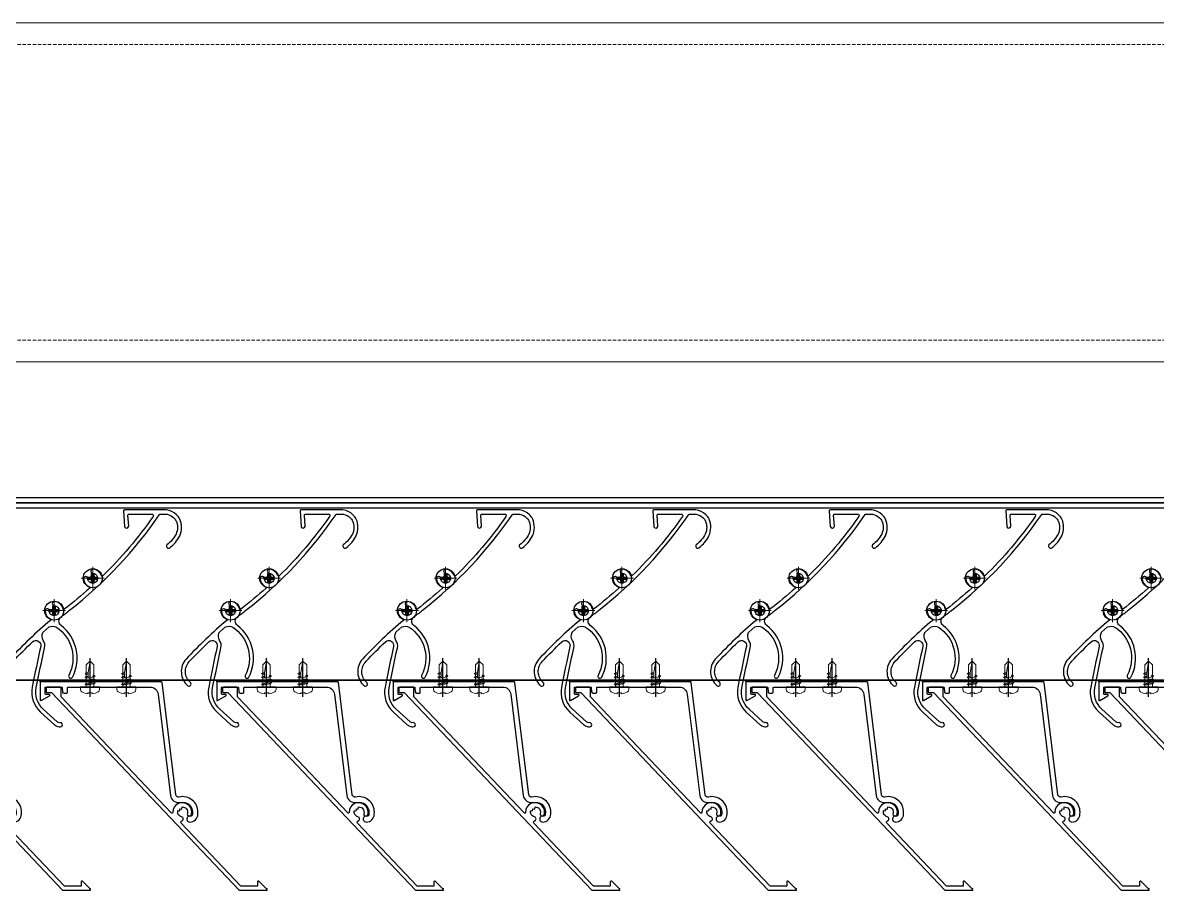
# Model space of a CAD drawing. Header units: millimetres. Extents: x -1379 to 1385823, y -4884429 to 548763.
# Drawn here: x 454648.5 to 455066.6, y -2440464.2 to -2440144.4 of the extents above; entities that cross this region are included whole.
import ezdxf
from ezdxf.xclip import XClip

# ---------------------------------------------------------------- set-up
doc = ezdxf.new("R2010")
doc.units = ezdxf.units.MM
doc.header["$XCLIPFRAME"] = 0
doc.set_wipeout_variables(frame=1)
doc.linetypes.add('CENTER', pattern=[50.8, 31.75, -6.35, 6.35, -6.35])
doc.linetypes.add('HIDDEN', pattern=[0.375, 0.25, -0.125])
for name, color, linetype in [('000 - EXISTING_STEEL-STRUCTURE_MAIN_COLOR_3', 7, 'Continuous'), ('000 - EXISTING_STEEL-STRUCTURE_SUB_COLOR_1', 7, 'Continuous'), ('000 - EXISTING_STEEL-STRUCTURE_WIPEOUT_', 7, 'Continuous'), ('010 - ASPG_ACCESSORIES_MAIN_COLOR_1', 7, 'Continuous'), ('010 - ASPG_EXTR_DEF_SUB', 7, 'Continuous'), ('010 - ASPG_EXTR_MAIN_COLOR_2', 7, 'Continuous'), ('010 - ASPG_FRAMING_MAIN_COLOR_2', 7, 'Continuous'), ('010 - ASPG_FRAMING_SUB_COLOR_2', 7, 'Continuous'), ('010 - ASPG_FRAMING_WIPEOUT_', 7, 'Continuous'), ('BOLT & SCREW', 7, 'Continuous'), ('Center Line', 7, 'CENTER')]:
    doc.layers.add(name, color=color, linetype=linetype)
doc.layers.add('12-GRID', color=7, linetype='CENTER', lineweight=13)
doc.layers.add('SCREW', color=7, linetype='Continuous', lineweight=5)

# ---------------------------------------------------------------- blocks, each defined once
blk = doc.blocks.new('PZG35-9D5')
at = {"layer": 'Center Line', "color": 7}
blk.add_line((0, 3.73), (0, -10.53), dxfattribs=at)
at = {"layer": 'SCREW', "color": 7}
for p, q in [((-1.4, 0), (-1.4, -1.09)), ((1.4, 0), (1.4, -0.59)), ((-1.85, -1.4), (1.85, -0.9)), ((-1.85, -1.4), (-1.4, -1.09)), ((-1.85, -1.4), (-1.4, -1.71)), ((-1.85, -2.7), (1.85, -2.2)), ((-1.85, -2.7), (-1.4, -2.39)), ((-1.85, -2.7), (-1.4, -3.01)), ((-1.85, -4), (-1.4, -3.69)), ((-1.85, -4), (-0.99, -3.88)), ((-1.85, -4), (-1.4, -4.31)), ((-1.4, -1.09), (1.4, -0.59)), ((-1.4, -1.71), (1.4, -1.21)), ((-1.4, -1.71), (-1.4, -2.39)), ((-1.4, -2.39), (1.4, -1.89)), ((-1.4, -3.01), (1.4, -2.51)), ((-1.4, -3.01), (-1.4, -3.69)), ((-1.4, -3.69), (-0.84, -3.59)), ((0.56, -3.34), (1.4, -3.19)), ((0.71, -3.65), (1.85, -3.5)), ((0.71, -3.93), (1.4, -3.81)), ((1.85, -0.9), (1.4, -0.59)), ((1.85, -0.9), (1.4, -1.21)), ((1.4, -1.21), (1.4, -1.89)), ((1.85, -2.2), (1.4, -1.89)), ((1.85, -2.2), (1.4, -2.51)), ((1.4, -2.51), (1.4, -3.19)), ((1.85, -3.5), (1.4, -3.19)), ((1.85, -3.5), (1.4, -3.81)), ((1.4, -3.81), (1.4, -4.49)), ((-1.4, -4.31), (-1.18, -4.27)), ((-1.4, -4.31), (-1.4, -8.1)), ((0, -9.5), (-1.4, -8.1)), ((0, -9.5), (1.4, -8.1)), ((0.71, -4.61), (1.4, -4.49)), ((0.71, -4.95), (1.85, -4.8)), ((0.71, -5.23), (1.4, -5.11)), ((1.85, -4.8), (1.4, -4.49)), ((1.85, -4.8), (1.4, -5.11)), ((1.4, -5.11), (1.4, -8.1))]:
    blk.add_line(p, q, dxfattribs=at)
blk.add_lwpolyline([(0, -9.5), (0.71, -5.23), (0.71, -3.6, 0.417657), (0.41, -3.3, 0.108102), (-0.84, -3.59), (-1.4, -4.7)], format="xyb", dxfattribs=at)
blk = doc.blocks.new('*U3139')
at = {"layer": 'SCREW', "color": 7}
blk.add_lwpolyline([(3.03, 1.78, 0.09906), (0.8, 2.55), (0.8, 2.27), (-0.8, 2.27), (-0.8, 2.55, 0.09906), (-3.03, 1.78, 0.266588), (-3.5, 0.96), (-3.5, 0.2, 0.414214), (-3.3, 0), (3.3, 0, 0.414214), (3.5, 0.2), (3.5, 0.96, 0.266588)], format="xyb", close=True, dxfattribs=at)
blk.add_blockref('PZG35-9D5', (0, 0), dxfattribs=at)
blk = doc.blocks.new('*U3144')
at = {"color": 7}
blk.add_point((0, 0), dxfattribs=at)
at = {"layer": '010 - ASPG_ACCESSORIES_MAIN_COLOR_1', "color": 7}
blk.add_lwpolyline([(-39.7, -0.6, 0.414214), (-40, -0.9), (-40, -7.37, 0.57735), (-39.65, -7.57), (-36.64, -5.83, 0.767327), (-36.79, -5.3), (-37.9, -5.3, -0.414214), (-38.2, -5), (-38.2, -2.8, -0.414214), (-38, -2.6), (-32.18, -2.6, -0.388879), (-31.98, -2.78), (-31.85, -4.34, 0.388879), (-31.35, -4.8), (-30.3, -4.8, 0.414214), (-30, -4.5), (-30, -2.9, -0.414214), (-29.7, -2.6), (0.41, -2.6, -0.378969), (3.39, -5.24), (7.95, -42.52, 0.446593), (11.62, -45.08, -0.489802), (16.08, -48.68), (16.06, -49.36, -0.18248), (15.8, -50.02, -0.267949), (15.33, -50.17, 1.122115), (15.1, -52.34, 0.405004), (18.06, -49.4), (18.08, -48.72, 0.489805), (11.16, -43.13, -0.446597), (9.94, -42.28), (4.87, -0.85, 0.364176), (4.57, -0.6)], format="xyb", close=True, dxfattribs=at)
at = {"layer": '010 - ASPG_EXTR_DEF_SUB', "color": 7}
for p in [(-40, -0.5), (43.44, -76.9), (43.44, -77.5)]:
    blk.add_point(p, dxfattribs=at)
at = {"layer": '010 - ASPG_EXTR_MAIN_COLOR_2', "color": 7}
blk.add_lwpolyline([(11.37, -48.15), (11.47, -47.44), (12.18, -47.56), (12.29, -46.79, -0.535538), (14.19, -49.17, 0.991572), (15.66, -49.58, 1.157025), (8.79, -48.77, -0.688558), (8.27, -48.99), (-17.14, -22.17), (-32.34, -6.13), (-32.34, -2.9, 0.414312), (-32.64, -2.6), (-37.54, -2.6, 0.414116), (-37.84, -2.9), (-37.84, -4.3, 0.414214), (-37.54, -4.6), (-35.99, -4.6, -0.205895), (-35.77, -4.69), (33.23, -77.5), (43.14, -77.5, 0.668179), (43.36, -76.99), (40.52, -74.15, 0.668179), (40.01, -74.36), (40.01, -76), (33.87, -76), (11.86, -52.78, -0.558354), (12.08, -51.95, 0.766275), (12.04, -50.39, -0.438583), (10.71, -48.05)], format="xyb", close=True, dxfattribs=at)
at = {"layer": 'SCREW', "color": 7, "rotation": 180}
for p in [(-21.65, -2.5), (-8.24, -2.5)]:
    blk.add_blockref('*U3139', p, dxfattribs=at)
blk = doc.blocks.new('*U3052')
at = {"color": 7}
blk.add_wipeout([(1440, 4), (60, 4), (60, 69.3), (1440, 69.3)], dxfattribs=at).dxf.layer = '010 - ASPG_FRAMING_WIPEOUT_'
at = {"layer": '010 - ASPG_FRAMING_MAIN_COLOR_2', "color": 7}
blk.add_lwpolyline([(1410, 69.3), (90, 69.3), (90, 6), (1410, 6)], close=True, dxfattribs=at)
at = {"layer": '010 - ASPG_FRAMING_SUB_COLOR_2', "color": 7}
for points in [[(1440, 4), (60, 4), (60, 69.3), (1440, 69.3)], [(60, 2), (60, 4), (1440, 4), (1440, 2)]]:
    blk.add_lwpolyline(points, close=True, dxfattribs=at)
at = {"color": 7, "rotation": 180}
for p in [(871.77, 69.3), (936.77, 69.3), (1001.77, 69.3), (1066.77, 69.3), (1131.77, 69.3), (1196.77, 69.3), (1261.77, 69.3), (1326.77, 69.3)]:
    blk.add_blockref('*U3144', p, dxfattribs=at)
blk = doc.blocks.new('*U3138')
at = {"layer": '12-GRID', "color": 7, "linetype": 'CENTER'}
for p, q in [((0, -6.2), (0, 2.2)), ((-4.2, -2), (4.2, -2))]:
    blk.add_line(p, q, dxfattribs=at)
at = {"layer": 'BOLT & SCREW', "color": 7}
for p, q in [((-0.55, -1.77), (-1.77, -1.56)), ((-0.55, -2.23), (-1.77, -2.44)), ((-0.46, -1.77), (-0.88, -1.56)), ((-0.46, -2.23), (-0.88, -2.44)), ((-0.23, -1.45), (-0.44, -0.23)), ((-0.23, -1.54), (-0.44, -1.12)), ((-0.23, -2.46), (-0.44, -2.88)), ((-0.23, -2.55), (-0.44, -3.77)), ((0.23, -1.45), (0.44, -0.23)), ((0.23, -1.54), (0.44, -1.12)), ((0.44, -2.88), (0.23, -2.46)), ((0.23, -2.55), (0.44, -3.77)), ((0.46, -1.77), (0.88, -1.56)), ((0.46, -2.23), (0.88, -2.44)), ((0.55, -1.77), (1.77, -1.56)), ((0.55, -2.23), (1.77, -2.44))]:
    blk.add_line(p, q, dxfattribs=at)
for points in [[(-1.77, -1.56), (-0.88, -1.56, 0.414214), (-0.44, -1.12), (-0.44, -0.23), (0.44, -0.23), (0.44, -1.12, 0.414214), (0.88, -1.56), (1.77, -1.56), (1.77, -2.44), (0.88, -2.44, 0.414214), (0.44, -2.88), (0.44, -3.77), (-0.44, -3.77), (-0.44, -2.88, 0.414214), (-0.88, -2.44), (-1.77, -2.44)], [(0.23, -2.46, -0.414214), (0.46, -2.23), (0.55, -2.23), (0.55, -1.77), (0.46, -1.77, -0.414214), (0.23, -1.54), (0.23, -1.45), (-0.23, -1.45), (-0.23, -1.54, -0.414214), (-0.46, -1.77), (-0.55, -1.77), (-0.55, -2.23), (-0.46, -2.23, -0.414214), (-0.23, -2.46), (-0.23, -2.55), (0.23, -2.55)]]:
    blk.add_lwpolyline(points, format="xyb", close=True, dxfattribs=at)
blk.add_circle((0, -2), 3.5, dxfattribs=at)
blk = doc.blocks.new('*U3025')
at = {"layer": '010 - ASPG_EXTR_DEF_SUB', "color": 7}
for p in [(65, 0), (130, 0), (195, 0), (260, 0), (325, 0), (390, 0), (455, 0)]:
    blk.add_point(p, dxfattribs=at)
at = {"layer": '010 - ASPG_EXTR_MAIN_COLOR_2', "color": 7}
for points in [[(54.8, 14.29, -0.014998), (61.92, 21.45, -0.738349), (64.92, 19.76, 0.004917), (61.81, 4.8, 0.263611), (64.88, -4.46), (70, -9.08, 0.125884), (71.27, -9.75, 0.044275), (72.09, -9.87, 1.107655), (72.13, -8.33, -0.215596), (71.02, -7.99), (65.89, -3.35, -0.263611), (63.28, 4.51, -0.004855), (66.34, 19.26, 0.23396), (65.82, 21.95, -0.24081), (65.71, 24.9, -0.104157), (65.78, 25), (67.99, 26.93, -0.229021), (70.7, 26.89, -0.381721), (75.27, 9.07, 0.977382), (76.62, 8.41, 0.361105), (72.41, 27.5, -0.496126), (72.44, 30.69, 0.003188), (74.06, 31.9, -0.002827), (75.56, 33.07, 0.077048), (108.74, 68.44, -0.247674), (108.99, 68.57), (110.98, 68.57, -0.044131), (111.47, 68.5, -0.125846), (113.96, 67.21, -0.098851), (114.82, 66.03, -0.205828), (114.79, 61.2, -0.115116), (111.37, 57.18, 0.822373), (112.46, 56.1, 0.109185), (116.15, 60.56, 0.208323), (116.19, 66.64, 0.100528), (114.97, 68.32, 0.145116), (111.29, 70.07), (95.76, 70.07, 0.433659), (95.46, 69.75), (95.84, 63.96, 0.082069), (95.86, 63.87, 0.720654), (97.33, 63.97, 0.079224), (97.34, 64.07), (97.07, 68.14, -0.433659), (97.47, 68.57), (105.86, 68.57, -0.607385), (106.35, 67.62, -0.045829), (87.78, 45.76, -0.560492), (87.29, 45.89, 0.31786), (84.21, 48.24, 0.953288), (84.08, 46.72, -2.423004), (82.26, 44.89, 0.952315), (80.74, 44.76, 0.300821), (82.89, 41.76, -0.560492), (82.98, 41.25, -0.019425), (73.62, 33.46, -0.552501), (73.15, 33.64, 0.344461), (69.99, 36.3, 0.952015), (69.86, 34.78, -2.423186), (68.04, 32.95, 0.952015), (66.52, 32.82, 0.2854), (68.49, 29.89, -0.553378), (68.56, 29.38, 0.030674), (53.46, 15.06, 0.4171)], [(477.29, 45.89, 0.31786), (474.21, 48.24, 0.953288), (474.08, 46.72, -2.423004), (472.26, 44.89, 0.952315), (470.74, 44.76, 0.300821), (472.89, 41.76, -0.560492), (472.98, 41.25, -0.019425), (463.62, 33.46, -0.552501), (463.15, 33.64, 0.344461), (459.99, 36.3, 0.952015), (459.86, 34.78, -2.423186), (458.04, 32.95, 0.952015), (456.52, 32.82, 0.2854), (458.49, 29.89, -0.553378), (458.56, 29.38, 0.030674), (443.46, 15.06, 0.4171), (444.11, 5.27, 0.935553), (445.1, 6.41, -0.43441), (444.8, 14.29, -0.014998), (451.92, 21.45, -0.738349), (454.92, 19.76, 0.004917), (451.81, 4.8, 0.263611), (454.88, -4.46), (460, -9.08, 0.125884), (461.27, -9.75, 0.044275), (462.09, -9.87, 1.107655), (462.13, -8.33, -0.215596), (461.02, -7.99), (455.89, -3.35, -0.263611), (453.28, 4.51, -0.004855), (456.34, 19.26, 0.23396), (455.82, 21.95, -0.24081), (455.71, 24.9, -0.104157), (455.78, 25), (457.99, 26.93, -0.229021), (460.7, 26.89, -0.381721), (465.27, 9.07, 0.977382), (466.62, 8.41, 0.361105), (462.41, 27.5, -0.496126), (462.44, 30.69, 0.003188), (464.06, 31.9, -0.002827), (465.56, 33.07, 0.077048), (498.74, 68.44, -0.247674)]]:
    blk.add_lwpolyline(points, format="xyb", dxfattribs=at)
for points in [[(160.76, 70.07, 0.433659), (160.46, 69.75), (160.84, 63.96, 0.082069), (160.86, 63.87, 0.720654), (162.33, 63.97, 0.079224), (162.34, 64.07), (162.07, 68.14, -0.433659), (162.47, 68.57), (170.86, 68.57, -0.607385), (171.35, 67.62, -0.045829), (152.78, 45.76, -0.560492), (152.29, 45.89, 0.31786), (149.21, 48.24, 0.953288), (149.08, 46.72, -2.423004), (147.26, 44.89, 0.952315), (145.74, 44.76, 0.300821), (147.89, 41.76, -0.560492), (147.98, 41.25, -0.019425), (138.62, 33.46, -0.552501), (138.15, 33.64, 0.344461), (134.99, 36.3, 0.952015), (134.86, 34.78, -2.423186), (133.04, 32.95, 0.952015), (131.52, 32.82, 0.2854), (133.49, 29.89, -0.553378), (133.56, 29.38, 0.030674), (118.46, 15.06, 0.4171), (119.11, 5.27, 0.935553), (120.1, 6.41, -0.43441), (119.8, 14.29, -0.014998), (126.92, 21.45, -0.738349), (129.92, 19.76, 0.004917), (126.81, 4.8, 0.263611), (129.88, -4.46), (135, -9.08, 0.125884), (136.27, -9.75, 0.044275), (137.09, -9.87, 1.107655), (137.13, -8.33, -0.215596), (136.02, -7.99), (130.89, -3.35, -0.263611), (128.28, 4.51, -0.004855), (131.34, 19.26, 0.23396), (130.82, 21.95, -0.24081), (130.71, 24.9, -0.104157), (130.78, 25), (132.99, 26.93, -0.229021), (135.7, 26.89, -0.381721), (140.27, 9.07, 0.977382), (141.62, 8.41, 0.361105), (137.41, 27.5, -0.496126), (137.44, 30.69, 0.003188), (139.06, 31.9, -0.002827), (140.56, 33.07, 0.077048), (173.74, 68.44, -0.247674), (173.99, 68.57), (175.98, 68.57, -0.044131), (176.47, 68.5, -0.125846), (178.96, 67.21, -0.098851), (179.82, 66.03, -0.205828), (179.79, 61.2, -0.115116), (176.37, 57.18, 0.822373), (177.46, 56.1, 0.109185), (181.15, 60.56, 0.208323), (181.19, 66.64, 0.100528), (179.97, 68.32, 0.145116), (176.29, 70.07)], [(225.76, 70.07, 0.433659), (225.46, 69.75), (225.84, 63.96, 0.082069), (225.86, 63.87, 0.720654), (227.33, 63.97, 0.079224), (227.34, 64.07), (227.07, 68.14, -0.433659), (227.47, 68.57), (235.86, 68.57, -0.607385), (236.35, 67.62, -0.045829), (217.78, 45.76, -0.560492), (217.29, 45.89, 0.31786), (214.21, 48.24, 0.953288), (214.08, 46.72, -2.423004), (212.26, 44.89, 0.952315), (210.74, 44.76, 0.300821), (212.89, 41.76, -0.560492), (212.98, 41.25, -0.019425), (203.62, 33.46, -0.552501), (203.15, 33.64, 0.344461), (199.99, 36.3, 0.952015), (199.86, 34.78, -2.423186), (198.04, 32.95, 0.952015), (196.52, 32.82, 0.2854), (198.49, 29.89, -0.553378), (198.56, 29.38, 0.030674), (183.46, 15.06, 0.4171), (184.11, 5.27, 0.935553), (185.1, 6.41, -0.43441), (184.8, 14.29, -0.014998), (191.92, 21.45, -0.738349), (194.92, 19.76, 0.004917), (191.81, 4.8, 0.263611), (194.88, -4.46), (200, -9.08, 0.125884), (201.27, -9.75, 0.044275), (202.09, -9.87, 1.107655), (202.13, -8.33, -0.215596), (201.02, -7.99), (195.89, -3.35, -0.263611), (193.28, 4.51, -0.004855), (196.34, 19.26, 0.23396), (195.82, 21.95, -0.24081), (195.71, 24.9, -0.104157), (195.78, 25), (197.99, 26.93, -0.229021), (200.7, 26.89, -0.381721), (205.27, 9.07, 0.977382), (206.62, 8.41, 0.361105), (202.41, 27.5, -0.496126), (202.44, 30.69, 0.003188), (204.06, 31.9, -0.002827), (205.56, 33.07, 0.077048), (238.74, 68.44, -0.247674), (238.99, 68.57), (240.98, 68.57, -0.044131), (241.47, 68.5, -0.125846), (243.96, 67.21, -0.098851), (244.82, 66.03, -0.205828), (244.79, 61.2, -0.115116), (241.37, 57.18, 0.822373), (242.46, 56.1, 0.109185), (246.15, 60.56, 0.208323), (246.19, 66.64, 0.100528), (244.97, 68.32, 0.145116), (241.29, 70.07)], [(290.76, 70.07, 0.433659), (290.46, 69.75), (290.84, 63.96, 0.082069), (290.86, 63.87, 0.720654), (292.33, 63.97, 0.079224), (292.34, 64.07), (292.07, 68.14, -0.433659), (292.47, 68.57), (300.86, 68.57, -0.607385), (301.35, 67.62, -0.045829), (282.78, 45.76, -0.560492), (282.29, 45.89, 0.31786), (279.21, 48.24, 0.953288), (279.08, 46.72, -2.423004), (277.26, 44.89, 0.952315), (275.74, 44.76, 0.300821), (277.89, 41.76, -0.560492), (277.98, 41.25, -0.019425), (268.62, 33.46, -0.552501), (268.15, 33.64, 0.344461), (264.99, 36.3, 0.952015), (264.86, 34.78, -2.423186), (263.04, 32.95, 0.952015), (261.52, 32.82, 0.2854), (263.49, 29.89, -0.553378), (263.56, 29.38, 0.030674), (248.46, 15.06, 0.4171), (249.11, 5.27, 0.935553), (250.1, 6.41, -0.43441), (249.8, 14.29, -0.014998), (256.92, 21.45, -0.738349), (259.92, 19.76, 0.004917), (256.81, 4.8, 0.263611), (259.88, -4.46), (265, -9.08, 0.125884), (266.27, -9.75, 0.044275), (267.09, -9.87, 1.107655), (267.13, -8.33, -0.215596), (266.02, -7.99), (260.89, -3.35, -0.263611), (258.28, 4.51, -0.004855), (261.34, 19.26, 0.23396), (260.82, 21.95, -0.24081), (260.71, 24.9, -0.104157), (260.78, 25), (262.99, 26.93, -0.229021), (265.7, 26.89, -0.381721), (270.27, 9.07, 0.977382), (271.62, 8.41, 0.361105), (267.41, 27.5, -0.496126), (267.44, 30.69, 0.003188), (269.06, 31.9, -0.002827), (270.56, 33.07, 0.077048), (303.74, 68.44, -0.247674), (303.99, 68.57), (305.98, 68.57, -0.044131), (306.47, 68.5, -0.125846), (308.96, 67.21, -0.098851), (309.82, 66.03, -0.205828), (309.79, 61.2, -0.115116), (306.37, 57.18, 0.822373), (307.46, 56.1, 0.109185), (311.15, 60.56, 0.208323), (311.19, 66.64, 0.100528), (309.97, 68.32, 0.145116), (306.29, 70.07)], [(355.76, 70.07, 0.433659), (355.46, 69.75), (355.84, 63.96, 0.082069), (355.86, 63.87, 0.720654), (357.33, 63.97, 0.079224), (357.34, 64.07), (357.07, 68.14, -0.433659), (357.47, 68.57), (365.86, 68.57, -0.607385), (366.35, 67.62, -0.045829), (347.78, 45.76, -0.560492), (347.29, 45.89, 0.31786), (344.21, 48.24, 0.953288), (344.08, 46.72, -2.423004), (342.26, 44.89, 0.952315), (340.74, 44.76, 0.300821), (342.89, 41.76, -0.560492), (342.98, 41.25, -0.019425), (333.62, 33.46, -0.552501), (333.15, 33.64, 0.344461), (329.99, 36.3, 0.952015), (329.86, 34.78, -2.423186), (328.04, 32.95, 0.952015), (326.52, 32.82, 0.2854), (328.49, 29.89, -0.553378), (328.56, 29.38, 0.030674), (313.46, 15.06, 0.4171), (314.11, 5.27, 0.935553), (315.1, 6.41, -0.43441), (314.8, 14.29, -0.014998), (321.92, 21.45, -0.738349), (324.92, 19.76, 0.004917), (321.81, 4.8, 0.263611), (324.88, -4.46), (330, -9.08, 0.125884), (331.27, -9.75, 0.044275), (332.09, -9.87, 1.107655), (332.13, -8.33, -0.215596), (331.02, -7.99), (325.89, -3.35, -0.263611), (323.28, 4.51, -0.004855), (326.34, 19.26, 0.23396), (325.82, 21.95, -0.24081), (325.71, 24.9, -0.104157), (325.78, 25), (327.99, 26.93, -0.229021), (330.7, 26.89, -0.381721), (335.27, 9.07, 0.977382), (336.62, 8.41, 0.361105), (332.41, 27.5, -0.496126), (332.44, 30.69, 0.003188), (334.06, 31.9, -0.002827), (335.56, 33.07, 0.077048), (368.74, 68.44, -0.247674), (368.99, 68.57), (370.98, 68.57, -0.044131), (371.47, 68.5, -0.125846), (373.96, 67.21, -0.098851), (374.82, 66.03, -0.205828), (374.79, 61.2, -0.115116), (371.37, 57.18, 0.822373), (372.46, 56.1, 0.109185), (376.15, 60.56, 0.208323), (376.19, 66.64, 0.100528), (374.97, 68.32, 0.145116), (371.29, 70.07)], [(420.76, 70.07, 0.433659), (420.46, 69.75), (420.84, 63.96, 0.082069), (420.86, 63.87, 0.720654), (422.33, 63.97, 0.079224), (422.34, 64.07), (422.07, 68.14, -0.433659), (422.47, 68.57), (430.86, 68.57, -0.607385), (431.35, 67.62, -0.045829), (412.78, 45.76, -0.560492), (412.29, 45.89, 0.31786), (409.21, 48.24, 0.953288), (409.08, 46.72, -2.423004), (407.26, 44.89, 0.952315), (405.74, 44.76, 0.300821), (407.89, 41.76, -0.560492), (407.98, 41.25, -0.019425), (398.62, 33.46, -0.552501), (398.15, 33.64, 0.344461), (394.99, 36.3, 0.952015), (394.86, 34.78, -2.423186), (393.04, 32.95, 0.952015), (391.52, 32.82, 0.2854), (393.49, 29.89, -0.553378), (393.56, 29.38, 0.030674), (378.46, 15.06, 0.4171), (379.11, 5.27, 0.935553), (380.1, 6.41, -0.43441), (379.8, 14.29, -0.014998), (386.92, 21.45, -0.738349), (389.92, 19.76, 0.004917), (386.81, 4.8, 0.263611), (389.88, -4.46), (395, -9.08, 0.125884), (396.27, -9.75, 0.044275), (397.09, -9.87, 1.107655), (397.13, -8.33, -0.215596), (396.02, -7.99), (390.89, -3.35, -0.263611), (388.28, 4.51, -0.004855), (391.34, 19.26, 0.23396), (390.82, 21.95, -0.24081), (390.71, 24.9, -0.104157), (390.78, 25), (392.99, 26.93, -0.229021), (395.7, 26.89, -0.381721), (400.27, 9.07, 0.977382), (401.62, 8.41, 0.361105), (397.41, 27.5, -0.496126), (397.44, 30.69, 0.003188), (399.06, 31.9, -0.002827), (400.56, 33.07, 0.077048), (433.74, 68.44, -0.247674), (433.99, 68.57), (435.98, 68.57, -0.044131), (436.47, 68.5, -0.125846), (438.96, 67.21, -0.098851), (439.82, 66.03, -0.205828), (439.79, 61.2, -0.115116), (436.37, 57.18, 0.822373), (437.46, 56.1, 0.109185), (441.15, 60.56, 0.208323), (441.19, 66.64, 0.100528), (439.97, 68.32, 0.145116), (436.29, 70.07)]]:
    blk.add_lwpolyline(points, format="xyb", close=True, dxfattribs=at)
at = {"color": 7, "rotation": 179.999999999989}
for p in [(84.09, 42.89), (149.09, 42.89), (214.09, 42.89), (279.09, 42.89), (344.09, 42.89), (409.09, 42.89), (474.09, 42.89), (69.87, 30.95), (134.87, 30.95), (199.87, 30.95), (264.87, 30.95), (329.87, 30.95), (394.87, 30.95), (459.87, 30.95)]:
    blk.add_blockref('*U3138', p, dxfattribs=at)
blk = doc.blocks.new('*U3117')
at = {"color": 7}
blk.add_wipeout([(-2236.2, 0), (-2236.2, -125), (2637.54, -125), (2637.54, 0)], dxfattribs=at).dxf.layer = '000 - EXISTING_STEEL-STRUCTURE_WIPEOUT_'
at = {"layer": '000 - EXISTING_STEEL-STRUCTURE_MAIN_COLOR_3', "color": 7, "lineweight": 0}
blk.add_lwpolyline([(-2236.2, 0), (-2236.2, -125), (2637.54, -125), (2637.54, 0), (-2236.2, 0)], close=True, dxfattribs=at)
at = {"layer": '000 - EXISTING_STEEL-STRUCTURE_SUB_COLOR_1', "color": 7, "linetype": 'HIDDEN', "lineweight": 0, "ltscale": 5}
for p, q in [((2637.54, -8), (-2236.2, -8)), ((2637.54, -117), (-2236.2, -117))]:
    blk.add_line(p, q, dxfattribs=at)

msp = doc.modelspace()

# ---------------------------------------------------------------- block references
at = {"color": 7}
ref = msp.add_blockref('*U3117', (455956.8, -2440144.39), dxfattribs=at)
XClip(ref).set_block_clipping_path([(-1846.6746462034, -447.400025005), (1846.6746462031, 668.092081307)])

# ---------------------------------------------------------------- next in the draw order: block references
at = {"color": 7, "rotation": 180}
msp.add_blockref('*U3052', (455956.8, -2440317.39), dxfattribs=at)

# ---------------------------------------------------------------- next in the draw order: block references
at = {"color": 7}
msp.add_blockref('*U3025', (454590.26, -2440394.06), dxfattribs=at)

doc.saveas('drawing.dxf')
